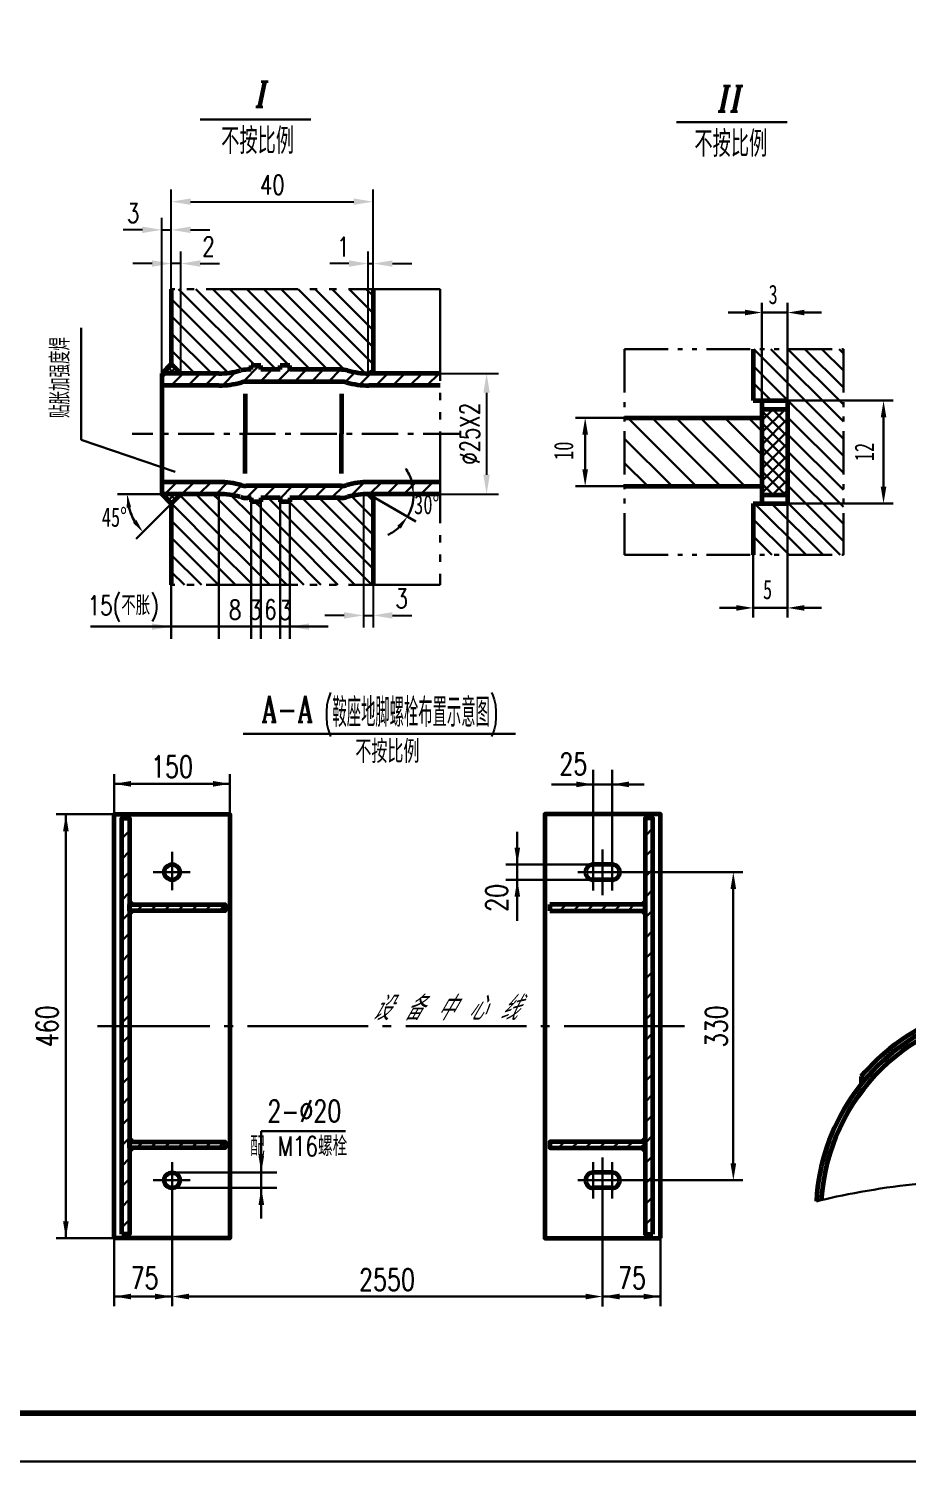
# Model space of a CAD drawing. Extents: x 0 to 25472, y -20 to 7186.
# Drawn here: x 1281 to 2373, y 0 to 1782 of the extents above; entities that cross this region are included whole.
import ezdxf
from ezdxf.enums import TextEntityAlignment as Align

# ---------------------------------------------------------------- set-up
doc = ezdxf.new("R2010")
doc.units = 0
doc.header["$LTSCALE"] = 60
doc.header["$MEASUREMENT"] = 0
doc.header["$PDMODE"] = 1
for name, pattern in [('JXX-L', [2.95, 1.9, -0.25, 0.15, -0.25, 0.15, -0.25]), ('JXX-S', [1.7, 0.9, -0.2, 0.1, -0.2, 0.1, -0.2]), ('XX-S', [0.5, 0.3, -0.2]), ('ZXX-L', [3.28, 2.5, -0.3, 0.18, -0.3]), ('ZXX-S', [1.27, 0.75, -0.2, 0.12, -0.2])]:
    doc.linetypes.add(name, pattern=pattern)
doc.layers.get('Defpoints').update_dxf_attribs({"linetype": 'CONTINUOUS'})
for name, color, linetype, lineweight in [('A 粗实线', 1, 'CONTINUOUS', 60), ('B 细实线', 7, 'CONTINUOUS', 30), ('C 文 字', 2, 'CONTINUOUS', 30), ('D 短中心线', 3, 'ZXX-S', 30), ('E 长中心线', 3, 'ZXX-L', 30), ('F 短虚线', 6, 'XX-S', 40), ('H 短双点线', 3, 'JXX-S', 30), ('I 长双点线', 3, 'JXX-L', 30)]:
    doc.layers.add(name, color=color, linetype=linetype, lineweight=lineweight)
doc.styles.add('HZTXT', font='TXT.SHX', dxfattribs={"width": 0.75, "bigfont": 'HZTXT'})
doc.styles.add('ITALICT', font='ITALICT.shx', dxfattribs={"width": 0.7})
doc.styles.add('ROMANC', font='romanc', dxfattribs={"width": 0.7, "height": 6})
doc.styles.add('TXT', font='txt', dxfattribs={"width": 0.7})
doc.dimstyles.new('通用标注4.0', dxfattribs={"dimtxt": 4, "dimasz": 4, "dimexe": 2.5, "dimexo": 0, "dimgap": 1.5, "dimtad": 1, "dimdec": 0, "dimzin": 0, "dimdsep": 46, "dimtxsty": 'HZTXT', "dimcen": 0, "dimadec": 0, "dimazin": 0, "dimtfac": 0.375, "dimtdec": 0, "dimtmove": 2, "dimatfit": 3, "dimfxl": 0, "dimtzin": 0, "dimarcsym": 0})

# ---------------------------------------------------------------- blocks, each defined once
blk = doc.blocks.new('*D5')
at = {"layer": 'C 文 字', "color": 0, "lineweight": -2}
for p, q in [((1703, 1353.1), (1703, 1504.8)), ((1709, 1353.1), (1709, 1504.8)), ((1679, 1489.8), (1655, 1489.8)), ((1703, 1489.8), (1709, 1489.8)), ((1733, 1489.8), (1757, 1489.8))]:
    blk.add_line(p, q, dxfattribs=at)
at = {"layer": 'C 文 字', "color": 0}
for points in [[(1679, 1493.8), (1679, 1485.8), (1703, 1489.8)], [(1733, 1493.8), (1733, 1485.8), (1709, 1489.8)]]:
    blk.add_solid(points, dxfattribs=at)
at = {"layer": 'Defpoints', "color": 0}
for p in [(1709, 1489.8), (1703, 1353.1), (1709, 1353.1)]:
    blk.add_point(p, dxfattribs=at)
at = {"layer": 'C 文 字', "color": 0, "insert": (1671.8, 1510.8), "char_height": 24, "attachment_point": 5, "style": 'HZTXT'}
blk.add_mtext('1', dxfattribs=at)
blk = doc.blocks.new('*D6')
at = {"layer": 'C 文 字', "color": 0, "lineweight": -2}
for p, q in [((1458.1, 1365.1), (1458.1, 1504.8)), ((1470.1, 1353.1), (1470.1, 1504.8)), ((1434.1, 1489.8), (1410.1, 1489.8)), ((1470.1, 1489.8), (1458.1, 1489.8)), ((1494.1, 1489.8), (1518.1, 1489.8))]:
    blk.add_line(p, q, dxfattribs=at)
at = {"layer": 'C 文 字', "color": 0}
for points in [[(1434.1, 1493.8), (1434.1, 1485.8), (1458.1, 1489.8)], [(1494.1, 1493.8), (1494.1, 1485.8), (1470.1, 1489.8)]]:
    blk.add_solid(points, dxfattribs=at)
at = {"layer": 'Defpoints', "color": 0}
for p in [(1458.1, 1489.8), (1458.1, 1365.1), (1470.1, 1353.1)]:
    blk.add_point(p, dxfattribs=at)
at = {"layer": 'C 文 字', "color": 0, "insert": (1504.4, 1511), "char_height": 24, "attachment_point": 5, "style": 'HZTXT'}
blk.add_mtext('2', dxfattribs=at)
blk = doc.blocks.new('*D7')
at = {"layer": 'C 文 字', "color": 0, "lineweight": -2}
for p, q in [((1446.1, 1353.1), (1446.1, 1546.8)), ((1458.1, 1365.1), (1458.1, 1546.8)), ((1422.1, 1531.8), (1398.1, 1531.8)), ((1446.1, 1531.8), (1458.1, 1531.8)), ((1482.1, 1531.8), (1506.1, 1531.8))]:
    blk.add_line(p, q, dxfattribs=at)
at = {"layer": 'C 文 字', "color": 0}
for points in [[(1422.1, 1535.8), (1422.1, 1527.8), (1446.1, 1531.8)], [(1482.1, 1535.8), (1482.1, 1527.8), (1458.1, 1531.8)]]:
    blk.add_solid(points, dxfattribs=at)
at = {"layer": 'Defpoints', "color": 0}
for p in [(1458.1, 1531.8), (1458.1, 1365.1), (1446.1, 1353.1)]:
    blk.add_point(p, dxfattribs=at)
at = {"layer": 'C 文 字', "color": 0, "insert": (1410.6, 1552.5), "char_height": 24, "attachment_point": 5, "style": 'HZTXT'}
blk.add_mtext('3', dxfattribs=at)
blk = doc.blocks.new('*D8')
at = {"layer": 'C 文 字', "color": 0, "lineweight": -2}
for p, q in [((1458.1, 1489.8), (1458.1, 1581.8)), ((1709, 1489.8), (1709, 1581.8)), ((1482.1, 1566.8), (1685, 1566.8))]:
    blk.add_line(p, q, dxfattribs=at)
at = {"layer": 'C 文 字', "color": 0}
for points in [[(1482.1, 1570.8), (1482.1, 1562.8), (1458.1, 1566.8)], [(1685, 1570.8), (1685, 1562.8), (1709, 1566.8)]]:
    blk.add_solid(points, dxfattribs=at)
at = {"layer": 'Defpoints', "color": 0}
for p in [(1709, 1566.8), (1458.1, 1489.8), (1709, 1489.8)]:
    blk.add_point(p, dxfattribs=at)
at = {"layer": 'C 文 字', "color": 0, "insert": (1583.6, 1587.8), "char_height": 24, "attachment_point": 5, "style": 'HZTXT'}
blk.add_mtext('40', dxfattribs=at)
blk = doc.blocks.new('*D9')
at = {"layer": 'C 文 字', "color": 0, "lineweight": -2}
for p, q in [((1697, 1202.8), (1697, 1037.2)), ((1709, 1202.8), (1709, 1037.2)), ((1673, 1052.2), (1649, 1052.2)), ((1697, 1052.2), (1709, 1052.2)), ((1733, 1052.2), (1757, 1052.2))]:
    blk.add_line(p, q, dxfattribs=at)
at = {"layer": 'C 文 字', "color": 0}
for points in [[(1673, 1056.2), (1673, 1048.2), (1697, 1052.2)], [(1733, 1056.2), (1733, 1048.2), (1709, 1052.2)]]:
    blk.add_solid(points, dxfattribs=at)
at = {"layer": 'Defpoints', "color": 0}
for p in [(1697, 1202.8), (1709, 1202.8), (1709, 1052.2)]:
    blk.add_point(p, dxfattribs=at)
at = {"layer": 'C 文 字', "color": 0, "insert": (1744.5, 1073.2), "char_height": 24, "attachment_point": 5, "style": 'HZTXT'}
blk.add_mtext('3', dxfattribs=at)
blk = doc.blocks.new('*D119')
at = {"layer": 'C 文 字', "color": 0, "lineweight": -2}
for p, q in [((1792.4, 1353.1), (1865.1, 1353.1)), ((1850.1, 1329.1), (1850.1, 1227.1)), ((1792.4, 1203.1), (1865.1, 1203.1))]:
    blk.add_line(p, q, dxfattribs=at)
at = {"layer": 'C 文 字', "color": 0}
for points in [[(1846.1, 1329.1), (1854.1, 1329.1), (1850.1, 1353.1)], [(1846.1, 1227.1), (1854.1, 1227.1), (1850.1, 1203.1)]]:
    blk.add_solid(points, dxfattribs=at)
at = {"layer": 'Defpoints', "color": 0}
for p in [(1792.4, 1353.1), (1792.4, 1203.1), (1850.1, 1203.1)]:
    blk.add_point(p, dxfattribs=at)
at = {"layer": 'C 文 字', "color": 0, "insert": (1829.1, 1278.1), "char_height": 24, "attachment_point": 5, "rotation": 90, "style": 'HZTXT'}
blk.add_mtext('%%c25X2', dxfattribs=at)

msp = doc.modelspace()

# ---------------------------------------------------------------- hatches: boundary and pattern name
at = {"layer": 'B 细实线'}
h = msp.add_hatch(dxfattribs=at)
h.set_pattern_fill('ANSI31', color=256, scale=120, angle=90, style=0)
h.set_pattern_definition([(135, (-542.225, 628.919), (-10.6066, -10.6066), [])])
h.paths.add_polyline_path([(2192.4, 1383.4), (2181.7, 1383.4), (2181.7, 1319.4), (2192.4, 1319.4)])
h.paths.add_polyline_path([(2192.4, 1319.4), (2224.4, 1319.4), (2224.4, 1383.4), (2192.4, 1383.4)])
h.paths.add_polyline_path([(2224.4, 1383.4), (2224.4, 1319.4), (2293.7, 1319.4), (2293.7, 1383.4)])
h.paths.add_polyline_path([(2224.4, 1191.4), (2293.7, 1191.4), (2293.7, 1319.4), (2224.4, 1319.4)])
h.paths.add_polyline_path([(2293.7, 1191.4), (2224.4, 1191.4), (2224.4, 1127.4), (2293.7, 1127.4)])
h.paths.add_polyline_path([(2224.4, 1191.4), (2181.7, 1191.4), (2181.7, 1127.4), (2224.4, 1127.4)])

# ---------------------------------------------------------------- linework, layer by layer
at = {"layer": 'A 粗实线'}
for p, q in [((1458.1, 1458), (1458.1, 1365.1)), ((1709, 1458), (1709, 1353.1)), ((2181.7, 1383.4), (2181.7, 1319.4)), ((1458.1, 1365.1), (1446.1, 1353.1)), ((1470.1, 1353.1), (1458.1, 1365.1)), ((1557.3, 1357.9), (1553.1, 1357.9)), ((1557.3, 1357.9), (1557.3, 1362.9)), ((1569.3, 1362.9), (1557.3, 1362.9)), ((1569.3, 1357.9), (1569.3, 1362.9)), ((1593.3, 1357.9), (1569.3, 1357.9)), ((1593.3, 1357.9), (1593.3, 1362.9)), ((1605.3, 1362.9), (1593.3, 1362.9)), ((1605.3, 1357.9), (1605.3, 1362.9)), ((1668, 1357.9), (1605.3, 1357.9)), ((1703, 1353.1), (1709, 1356.6)), ((1446.1, 1353.1), (1446.1, 1203.1)), ((1517.3, 1353.1), (1446.1, 1353.1)), ((1517.3, 1338.1), (1446.1, 1338.1)), ((1669.9, 1342.9), (1551.2, 1342.9)), ((1792.4, 1353.1), (1703.8, 1353.1)), ((1792.4, 1338.1), (1703.8, 1338.1)), ((1549.9, 1327.7), (1549.9, 1278.1)), ((1669.7, 1327.7), (1669.7, 1278.1)), ((2181.7, 1319.4), (2224.4, 1319.4)), ((2192.4, 1319.4), (2192.4, 1191.4)), ((2224.4, 1319.4), (2224.4, 1191.4)), ((2192.4, 1308.8), (2224.4, 1308.8)), ((2021.7, 1298.1), (2192.4, 1298.1)), ((1549.9, 1228.5), (1549.9, 1278.1)), ((1669.7, 1228.5), (1669.7, 1278.1)), ((1517.3, 1218.1), (1446.1, 1218.1)), ((1669.9, 1213.3), (1551.2, 1213.3)), ((1792.4, 1218.1), (1703.8, 1218.1)), ((2021.7, 1212.8), (2192.4, 1212.8)), ((1458.1, 1191.1), (1446.1, 1203.1)), ((1517.3, 1203.1), (1446.1, 1203.1)), ((1470.1, 1203.1), (1458.1, 1191.1)), ((1557.3, 1198.3), (1553.1, 1198.3)), ((1557.3, 1198.3), (1557.3, 1193.3)), ((1569.3, 1198.3), (1569.3, 1193.3)), ((1593.3, 1198.3), (1569.3, 1198.3)), ((1593.3, 1198.3), (1593.3, 1193.3)), ((1668, 1198.3), (1605.3, 1198.3)), ((1605.3, 1198.3), (1605.3, 1193.3)), ((1703, 1203.1), (1709, 1199.6)), ((1792.4, 1203.1), (1703.8, 1203.1)), ((1709, 1203.1), (1709, 1090.2)), ((2192.4, 1202.1), (2224.4, 1202.1)), ((2220.5, 1202.1), (2224.4, 1205.9)), ((1458.1, 1191.1), (1458.1, 1090.2)), ((1569.3, 1193.3), (1557.3, 1193.3)), ((1605.3, 1193.3), (1593.3, 1193.3)), ((2181.7, 1191.4), (2224.4, 1191.4)), ((2181.7, 1191.4), (2181.7, 1127.4)), ((2006.1, 742.4), (1982.8, 742.4)), ((2006.1, 723.2), (1982.8, 723.2)), ((2047.2, 692.5), (1928.7, 692.5)), ((1928.7, 692.5), (1928.7, 684.8)), ((1928.7, 684.8), (2047.2, 684.8)), ((2047.2, 684.8), (2047.2, 692.5)), ((2315.8, 478.5), (2320.4, 474.7)), ((2315.8, 478.5), (2315.8, 469.1)), ((2047.2, 397.6), (2047.2, 389.9)), ((2006.1, 359.2), (1982.8, 359.2)), ((2006.1, 340), (1982.8, 340))]:
    msp.add_line(p, q, dxfattribs=at)
at = {"layer": 'A 粗实线', "color": 5, "lineweight": 120}
msp.add_lwpolyline([(150, 60), (4986, 60), (4986, 3504), (150, 3504)], close=True, dxfattribs=at)
at = {"layer": 'A 粗实线'}
for points in [[(1387, 277.6), (1387, 804.8), (1531, 804.8), (1531, 277.6)], [(2066.4, 277.6), (2066.4, 804.8), (1922.4, 804.8), (1922.4, 277.6)], [(1396.6, 282.4), (1396.6, 800), (1406.2, 800), (1406.2, 282.4)], [(2056.8, 282.4), (2056.8, 800), (2047.2, 800), (2047.2, 282.4)], [(1406.2, 684.8), (1406.2, 692.5), (1524.9, 692.5), (1524.9, 684.8)], [(1406.2, 389.9), (1406.2, 397.6), (1525, 397.6), (1525, 389.9)], [(2047.2, 389.9), (2047.2, 397.6), (1928.6, 397.6), (1928.6, 389.9)]]:
    msp.add_lwpolyline(points, close=True, dxfattribs=at)
for centre in [(1459, 732.8), (1459, 349.6)]:
    msp.add_circle(centre, 9.6, dxfattribs=at)
for centre, radius, start, end in [((1516, 1462.3), 109.2, 270.6365, 284.7823), ((1553.1, 1321.9), 36, 90, 104.7823), ((1668, 1321.9), 36, 75.2177, 90), ((1705.1, 1462.3), 109.2, 255.2177, 269.3635), ((1516.8, 1442.7), 104.6, 270.2717, 285.8541), ((1551.2, 1321.3), 21.6, 90, 105.8541), ((1669.9, 1321.3), 21.6, 74.1459, 90), ((1704.3, 1442.7), 104.6, 254.1459, 269.7283), ((1516.8, 1113.5), 104.6, 74.1459, 89.7283), ((1551.2, 1234.9), 21.6, 254.1459, 270), ((1669.9, 1234.9), 21.6, 270, 285.8541), ((1704.3, 1113.5), 104.6, 90.2717, 105.8541), ((1516, 1093.9), 109.2, 75.2177, 89.3635), ((1553.1, 1234.3), 36, 255.2177, 270), ((1668, 1234.3), 36, 270, 284.7823), ((1705.1, 1093.9), 109.2, 90.6365, 104.7823), ((1982.8, 732.8), 9.6, 90, 270), ((2006.1, 732.8), 9.6, 270, 90), ((2515.8, 309.3), 250, 8.0008, 176.4036), ((2515.8, 309.3), 256, 115.3239, 176.8296), ((2515.8, 309.3), 262, 114.7045, 139.7612), ((1982.8, 349.6), 9.6, 90, 270), ((2006.1, 349.6), 9.6, 270, 90)]:
    msp.add_arc(centre, radius, start, end, dxfattribs=at)
for points in [[(1406.2, 692.5), (1414, 692.5), (1406.2, 700.3)], [(2047.2, 692.5), (2039.4, 692.5), (2047.2, 700.3)], [(1406.2, 684.8), (1414, 684.8), (1406.2, 677)], [(2047.2, 684.8), (2039.4, 684.8), (2047.2, 677)], [(2315.8, 469.1), (2315.8, 478.5), (2320.4, 474.7)], [(1406.2, 397.6), (1414, 397.6), (1406.2, 405.4)], [(2047.2, 397.6), (2039.4, 397.6), (2047.2, 405.4)], [(1406.2, 389.9), (1414, 389.9), (1406.2, 382.1)], [(2047.2, 389.9), (2039.4, 389.9), (2047.2, 382.1)]]:
    msp.add_solid(points, dxfattribs=at)
at = {"layer": 'B 细实线'}
for p, q in [((1494.1, 1669.2), (1631.7, 1669.2)), ((2086.3, 1665.6), (2223.9, 1665.6)), ((1546.6, 1357.3), (1458.1, 1445.8)), ((1458.1, 1444.4), (1458.8, 1445.1)), ((1562.2, 1362.9), (1467.2, 1458)), ((1588.5, 1357.9), (1488.4, 1458)), ((1609.7, 1357.9), (1509.6, 1458)), ((1630.9, 1357.9), (1530.8, 1458)), ((1652.1, 1357.9), (1552, 1458)), ((1673.8, 1357.4), (1573.2, 1458)), ((1699.2, 1353.3), (1594.5, 1458)), ((1709, 1364.6), (1615.7, 1458)), ((1709, 1385.8), (1636.9, 1458)), ((1709, 1407.1), (1658.1, 1458)), ((1709, 1428.3), (1679.3, 1458)), ((1709, 1449.5), (1700.5, 1458)), ((2171.4, 1428.9), (2150.4, 1428.9)), ((2192.4, 1319.4), (2192.4, 1440.9)), ((2192.4, 1428.9), (2224.4, 1428.9)), ((2224.4, 1319.4), (2224.4, 1440.9)), ((2245.4, 1428.9), (2266.4, 1428.9)), ((1345.8, 1409.7), (1345.8, 1270.6)), ((1528.9, 1353.9), (1458.1, 1424.6)), ((1508.4, 1353.1), (1458.1, 1403.4)), ((1487.2, 1353.1), (1458.1, 1382.2)), ((1449.7, 1353.1), (1459.9, 1363.3)), ((1450.5, 1357.5), (1455, 1353.1)), ((1453.8, 1360.9), (1461.6, 1353.1)), ((1456.3, 1353.1), (1463.2, 1360)), ((1457.2, 1364.2), (1468.2, 1353.1)), ((1462.9, 1353.1), (1466.5, 1356.7)), ((1521.6, 1338.2), (1538.9, 1355.5)), ((1547.1, 1342.5), (1567.5, 1362.9)), ((1568.7, 1342.9), (1583.7, 1357.9)), ((1589.9, 1342.9), (1605.3, 1358.3)), ((1611.1, 1342.9), (1626.1, 1357.9)), ((1632.3, 1342.9), (1647.3, 1357.9)), ((1653.5, 1342.9), (1668.5, 1357.9)), ((1674.3, 1342.4), (1686.5, 1354.7)), ((1446.1, 1347.6), (1451.6, 1353.1)), ((1447.2, 1354.2), (1448.3, 1353.1)), ((1457.8, 1338.1), (1472.8, 1353.1)), ((1469.6, 1353.1), (1469.8, 1353.4)), ((1479, 1338.1), (1494, 1353.1)), ((1500.3, 1338.1), (1515.3, 1353.1)), ((1691.9, 1338.8), (1706.2, 1353.1)), ((1712.4, 1338.1), (1727.4, 1353.1)), ((1733.6, 1338.1), (1748.6, 1353.1)), ((1754.8, 1338.1), (1769.8, 1353.1)), ((1776, 1338.1), (1791, 1353.1)), ((2224.4, 1319.4), (2355.7, 1319.4)), ((2221.6, 1308.8), (2192.4, 1279.5)), ((2192.4, 1294.6), (2206.5, 1308.8)), ((2224.4, 1274.8), (2192.4, 1306.8)), ((2205.6, 1308.8), (2224.4, 1289.9)), ((2224.4, 1305), (2220.7, 1308.8)), ((2021.7, 1298.1), (1960.7, 1298.1)), ((2110.9, 1212.8), (2025.6, 1298.1)), ((2055.8, 1298.1), (2141.1, 1212.8)), ((2171.3, 1212.8), (2086, 1298.1)), ((2116.1, 1298.1), (2192.4, 1221.8)), ((2192.4, 1252), (2146.3, 1298.1)), ((2192.4, 1281.4), (2175.8, 1298.1)), ((2192.4, 1264.5), (2224.4, 1296.5)), ((2192.4, 1291.8), (2224.4, 1259.8)), ((2343.7, 1298.4), (2343.7, 1212.4)), ((1462.7, 1230.6), (1345.8, 1270.6)), ((1972.7, 1277.1), (1972.7, 1233.8)), ((2021.7, 1271.8), (2080.8, 1212.8)), ((2224.4, 1281.4), (2192.4, 1249.4)), ((2224.4, 1244.7), (2192.4, 1276.7)), ((2192.4, 1234.3), (2224.4, 1266.3)), ((2192.4, 1261.6), (2224.4, 1229.6)), ((2224.4, 1251.2), (2192.4, 1219.2)), ((2050.6, 1212.8), (2021.7, 1241.6)), ((2224.4, 1214.5), (2192.4, 1246.5)), ((2192.4, 1204.1), (2224.4, 1236.1)), ((2192.4, 1231.4), (2221.7, 1202.1)), ((1450.1, 1203.1), (1465.1, 1218.1)), ((1471.3, 1203.1), (1486.3, 1218.1)), ((1492.5, 1203.1), (1507.5, 1218.1)), ((1513.7, 1203.1), (1528.1, 1217.5)), ((1533.6, 1201.7), (1545.8, 1214)), ((1551.6, 1198.5), (1566.4, 1213.3)), ((1572.6, 1198.3), (1587.6, 1213.3)), ((1593.3, 1197.8), (1608.8, 1213.3)), ((1615, 1198.3), (1630, 1213.3)), ((1636.2, 1198.3), (1651.2, 1213.3)), ((1657.4, 1198.3), (1672.6, 1213.5)), ((1680.7, 1200.4), (1698.3, 1217.9)), ((1704.7, 1203.1), (1719.7, 1218.1)), ((1725.9, 1203.1), (1740.9, 1218.1)), ((1747.1, 1203.1), (1762.1, 1218.1)), ((1768.3, 1203.1), (1783.3, 1218.1)), ((2050.6, 1212.8), (1960.7, 1212.8)), ((2206.6, 1202.1), (2192.4, 1216.3)), ((2224.4, 1221), (2205.5, 1202.1)), ((1446.1, 1203.1), (1391.3, 1203.1)), ((1447.4, 1201.8), (1448.6, 1203.1)), ((1449.4, 1203.1), (1459.7, 1192.8)), ((1450.7, 1198.5), (1455.2, 1203.1)), ((1454, 1195.2), (1461.9, 1203.1)), ((1456, 1203.1), (1463.1, 1196.1)), ((1457.3, 1191.9), (1468.5, 1203.1)), ((1462.7, 1203.1), (1466.4, 1199.4)), ((1517.3, 1153.3), (1468.8, 1201.8)), ((1469.3, 1203.1), (1469.7, 1202.7)), ((1517.3, 1174.5), (1488.7, 1203.1)), ((1517.3, 1195.8), (1509.9, 1203.1)), ((1557.3, 1155.8), (1517.3, 1195.8)), ((1557.3, 1177), (1532.3, 1201.9)), ((1557.3, 1198.2), (1557.1, 1198.3)), ((1567.6, 1193.3), (1569.3, 1195)), ((1593.3, 1183.4), (1578.4, 1198.3)), ((1709, 1110.1), (1620.8, 1198.3)), ((1709, 1131.3), (1642, 1198.3)), ((1709, 1152.5), (1663.2, 1198.3)), ((1709, 1173.7), (1682.1, 1200.7)), ((1709, 1194.9), (1700.9, 1203)), ((1709, 1199.6), (1762.1, 1169)), ((1789.5, 1203.1), (1792.4, 1206)), ((1458.1, 1191.1), (1414.3, 1147.4)), ((1517.3, 1132.1), (1458.2, 1191.2)), ((1569.3, 1165), (1557.3, 1177)), ((1569.3, 1186.2), (1562.1, 1193.3)), ((1593.3, 1162.2), (1569.3, 1186.2)), ((1605.3, 1171.4), (1593.3, 1183.4)), ((1605.3, 1192.6), (1604.6, 1193.3)), ((1707.6, 1090.2), (1605.3, 1192.6)), ((2224.4, 1191.4), (2355.7, 1191.4)), ((2224.4, 1191.4), (2224.4, 1049.5)), ((1517.3, 1110.9), (1458.1, 1170.1)), ((1557.3, 1134.5), (1517.3, 1174.5)), ((1593.3, 1141), (1569.3, 1165)), ((1605.3, 1150.2), (1593.3, 1162.2)), ((1686.4, 1090.2), (1605.3, 1171.4)), ((1516.7, 1090.2), (1458.1, 1148.9)), ((1557.3, 1113.3), (1517.3, 1153.3)), ((1569.3, 1143.8), (1557.3, 1155.8)), ((1593.3, 1119.8), (1569.3, 1143.8)), ((1605.3, 1129), (1593.3, 1141)), ((1665.2, 1090.2), (1605.3, 1150.2)), ((1495.5, 1090.2), (1458.1, 1127.6)), ((1557.3, 1092.1), (1517.3, 1132.1)), ((1569.3, 1122.5), (1557.3, 1134.5)), ((1644, 1090.2), (1605.3, 1129)), ((2181.7, 1127.4), (2181.7, 1049.5)), ((1474.3, 1090.2), (1458.1, 1106.4)), ((1537.9, 1090.2), (1517.3, 1110.9)), ((1569.3, 1101.3), (1557.3, 1113.3)), ((1593.3, 1098.5), (1569.3, 1122.5)), ((1605.3, 1107.8), (1593.3, 1119.8)), ((1622.8, 1090.2), (1605.3, 1107.8)), ((1559.1, 1090.2), (1557.3, 1092.1)), ((1580.4, 1090.2), (1569.3, 1101.3)), ((1601.6, 1090.2), (1593.3, 1098.5)), ((1708.7, 1090.2), (1709, 1090.5)), ((2160.7, 1061.5), (2139.7, 1061.5)), ((2224.4, 1061.5), (2181.7, 1061.5)), ((2245.4, 1061.5), (2266.4, 1061.5)), ((1547.4, 905), (1886, 905)), ((1982.8, 710), (1982.8, 860)), ((2006.1, 710), (2006.1, 860)), ((1387, 804.8), (1387, 854.7)), ((1387, 842.7), (1531, 842.7)), ((1531, 804.8), (1531, 854.7)), ((1930.7, 842), (2045.9, 842)), ((1387, 804.8), (1315, 804.8)), ((1327, 277.6), (1327, 804.8)), ((1406.2, 784.2), (1396.6, 774.6)), ((2056.8, 787.4), (2047.2, 777.8)), ((1888.3, 672.2), (1888.3, 783.2)), ((1396.6, 749.2), (1406.2, 758.8)), ((1459, 710.3), (1459, 758.1)), ((1994.4, 704.2), (1994.4, 761)), ((2047.2, 752.4), (2056.8, 762)), ((1406.2, 733.3), (1396.6, 723.7)), ((1435.6, 732.8), (1481.5, 732.8)), ((1994.4, 742.4), (1873.9, 742.4)), ((1963.6, 732.8), (2025.3, 732.8)), ((2025.6, 732.8), (2168.9, 732.8)), ((2056.8, 736.5), (2047.2, 726.9)), ((1994.4, 723.2), (1873.9, 723.2)), ((1396.6, 698.2), (1406.2, 707.8)), ((2047.2, 701.5), (2056.8, 711.1)), ((2156.9, 711.8), (2156.9, 370.6)), ((1406.2, 682.4), (1396.6, 672.8)), ((1423.1, 692.5), (1415.4, 684.8)), ((1432.4, 684.8), (1440.1, 692.5)), ((1457, 692.5), (1449.4, 684.8)), ((1466.3, 684.8), (1474, 692.5)), ((1491, 692.5), (1483.3, 684.8)), ((1500.3, 684.8), (1507.9, 692.5)), ((1517.5, 684.8), (1525.2, 692.5)), ((1932.6, 692.5), (1928.7, 688.6)), ((1949, 692.5), (1941.3, 684.8)), ((1958.3, 684.8), (1965.9, 692.5)), ((1982.9, 692.5), (1975.2, 684.8)), ((1992.2, 684.8), (1999.9, 692.5)), ((2016.9, 692.5), (2009.2, 684.8)), ((2026.1, 684.8), (2033.8, 692.5)), ((2047.2, 688.9), (2043.1, 684.8)), ((2056.8, 685.6), (2047.2, 676)), ((2047.2, 650.5), (2056.8, 660.1)), ((1396.6, 647.3), (1406.2, 656.9)), ((1406.2, 631.5), (1396.6, 621.9)), ((2056.8, 634.7), (2047.2, 625.1)), ((1396.6, 596.4), (1406.2, 606)), ((2047.2, 599.6), (2056.8, 609.2)), ((1406.2, 580.5), (1396.6, 570.9)), ((2056.8, 583.8), (2047.2, 574.2)), ((1396.6, 545.5), (1406.2, 555.1)), ((2047.2, 548.7), (2056.8, 558.3)), ((1406.2, 529.6), (1396.6, 520)), ((2056.8, 532.8), (2047.2, 523.2)), ((1396.6, 494.6), (1406.2, 504.2)), ((2047.2, 497.8), (2056.8, 507.4)), ((2056.8, 481.9), (2047.2, 472.3)), ((1406.2, 478.7), (1396.6, 469.1)), ((1396.6, 443.6), (1406.2, 453.2)), ((2047.2, 446.9), (2056.8, 456.5)), ((1406.2, 427.8), (1396.6, 418.2)), ((2056.8, 431), (2047.2, 421.4)), ((1570, 410.7), (1674.7, 410.7)), ((1570, 410.7), (1570, 302.1)), ((1396.6, 392.7), (1406.2, 402.3)), ((1423.1, 397.6), (1415.4, 389.9)), ((1432.4, 389.9), (1440.1, 397.6)), ((1457, 397.6), (1449.3, 389.9)), ((1466.3, 389.9), (1474, 397.6)), ((1491, 397.6), (1483.3, 389.9)), ((1500.2, 389.9), (1507.9, 397.6)), ((1516.4, 389.9), (1524.1, 397.6)), ((1928.6, 395.4), (1930.8, 397.6)), ((1939.4, 389.9), (1947, 397.6)), ((1964, 397.6), (1956.3, 389.9)), ((1973.3, 389.9), (1981, 397.6)), ((1998, 397.6), (1990.3, 389.9)), ((2007.2, 389.9), (2014.9, 397.6)), ((2031.9, 397.6), (2024.2, 389.9)), ((2041.2, 389.9), (2047.2, 395.9)), ((2047.2, 395.9), (2056.8, 405.5)), ((1406.2, 376.9), (1396.6, 367.3)), ((1994.4, 327.1), (1994.4, 378)), ((2056.8, 380.1), (2047.2, 370.5)), ((1459, 372), (1459, 324.2)), ((1459, 359.2), (1589.3, 359.2)), ((1982.8, 327.1), (1982.8, 372)), ((1994.4, 372), (1994.4, 193)), ((2006.1, 327.1), (2006.1, 372)), ((1396.6, 341.8), (1406.2, 351.4)), ((1435.6, 349.6), (1481.5, 349.6)), ((1459, 349.6), (1459, 233)), ((1459, 340), (1589.3, 340)), ((1963.6, 349.6), (2025.3, 349.6)), ((2025.6, 349.6), (2168.9, 349.6)), ((2047.2, 345), (2056.8, 354.6)), ((1406.2, 325.9), (1396.6, 316.3)), ((2056.8, 329.2), (2047.2, 319.6)), ((2047.2, 294.1), (2056.8, 303.7)), ((1396.6, 290.9), (1406.2, 300.5)), ((1387, 277.6), (1315, 277.6)), ((1387, 277.6), (1387, 193)), ((2066.4, 277.6), (2066.4, 193)), ((1459, 232.7), (1459, 193)), ((1459, 205), (1387, 205)), ((1480, 205), (1973.4, 205)), ((1994.4, 205), (2066.4, 205)), ((1994.4, 192.6), (1994.4, 193))]:
    msp.add_line(p, q, dxfattribs=at)
msp.add_lwpolyline([(0, 0), (5046, 0), (5046, 3564), (0, 3564)], close=True, dxfattribs=at)
for centre, radius, start, end in [((1703, 1203.1), 56.3, 17.1674, 34.3349), ((1703, 1203.1), 56.3, 330, 0), ((1470.1, 1203.1), 66.8, 194.4407, 210.5593), ((1703, 1203.1), 56.3, 295.6651, 312.8326)]:
    msp.add_arc(centre, radius, start, end, dxfattribs=at)
msp.add_open_spline([(2260.2, 323.4), (2289, 330.9), (2481.7, 366.6), (2565.7, 305.9), (2706.9, 339.2), (2769.4, 344.6)], degree=3, knots=[60.373602, 60.373602, 60.373602, 60.373602, 135.445987, 350.203153, 528.41257, 528.41257, 528.41257, 528.41257], dxfattribs=at)
for points in [[(2171.4, 1432.4), (2171.4, 1425.4), (2192.4, 1428.9)], [(2245.4, 1432.4), (2245.4, 1425.4), (2224.4, 1428.9)], [(2340.2, 1298.4), (2347.2, 1298.4), (2343.7, 1319.4)], [(1969.2, 1277.1), (1976.2, 1277.1), (1972.7, 1298.1)], [(1969.2, 1233.8), (1976.2, 1233.8), (1972.7, 1212.8)], [(1759.6, 1220.1), (1754, 1219.3), (1759.3, 1203.1)], [(2340.2, 1212.4), (2347.2, 1212.4), (2343.7, 1191.4)], [(1402.6, 1186.1), (1408.1, 1186.8), (1403.3, 1203.1)], [(1414.8, 1170.8), (1410.3, 1167.4), (1422.8, 1155.8)], [(1739.1, 1163.6), (1743.5, 1160.1), (1751.8, 1175)], [(2160.7, 1065), (2160.7, 1058), (2181.7, 1061.5)], [(2245.4, 1065), (2245.4, 1058), (2224.4, 1061.5)], [(1408, 846.2), (1408, 839.2), (1387, 842.7)], [(1510, 846.2), (1510, 839.2), (1531, 842.7)], [(1961.8, 845.5), (1961.8, 838.5), (1982.8, 842)], [(2027.1, 845.5), (2027.1, 838.5), (2006.1, 842)], [(1330.5, 783.8), (1323.5, 783.8), (1327, 804.8)], [(1884.8, 763.4), (1891.8, 763.4), (1888.3, 742.4)], [(2153.4, 711.8), (2160.4, 711.8), (2156.9, 732.8)], [(1891.8, 702.2), (1884.8, 702.2), (1888.3, 723.2)], [(1566.5, 380.2), (1573.5, 380.2), (1570, 359.2)], [(2153.4, 370.6), (2160.4, 370.6), (2156.9, 349.6)], [(1573.5, 319), (1566.5, 319), (1570, 340)], [(1323.5, 298.6), (1330.5, 298.6), (1327, 277.6)], [(1408, 201.5), (1408, 208.5), (1387, 205)], [(1438, 201.5), (1438, 208.5), (1459, 205)], [(1480, 208.5), (1480, 201.5), (1459, 205)], [(1973.4, 208.5), (1973.4, 201.5), (1994.4, 205)], [(2015.4, 201.5), (2015.4, 208.5), (1994.4, 205)], [(2045.4, 201.5), (2045.4, 208.5), (2066.4, 205)]]:
    msp.add_solid(points, dxfattribs=at)
at = {"layer": 'C 文 字'}
for p, q in [((1517.3, 1203.1), (1517.3, 1023.2)), ((1517.3, 1203.1), (1517.3, 1023.2)), ((1557.3, 1198.3), (1557.3, 1023.2)), ((1458.1, 1191.1), (1458.1, 1023.2)), ((1557.3, 1193.3), (1557.3, 1023.2)), ((1569.3, 1193.3), (1569.3, 1023.2)), ((1569.3, 1193.3), (1569.3, 1023.2)), ((1593.3, 1193.3), (1593.3, 1023.2)), ((1593.3, 1193.3), (1593.3, 1023.2)), ((1605.3, 1193.3), (1605.3, 1023.2)), ((1357.5, 1038.2), (1458.1, 1038.2)), ((1434.1, 1038.2), (1410.1, 1038.2)), ((1458.1, 1038.2), (1517.3, 1038.2)), ((1458.1, 1038.2), (1517.3, 1038.2)), ((1493.3, 1038.2), (1469.3, 1038.2)), ((1533.3, 1038.2), (1509.3, 1038.2)), ((1557.3, 1038.2), (1517.3, 1038.2)), ((1545.3, 1038.2), (1521.3, 1038.2)), ((1541.3, 1038.2), (1565.3, 1038.2)), ((1569.3, 1038.2), (1545.3, 1038.2)), ((1569.3, 1038.2), (1557.3, 1038.2)), ((1569.3, 1038.2), (1593.3, 1038.2)), ((1581.3, 1038.2), (1605.3, 1038.2)), ((1593.3, 1038.2), (1605.3, 1038.2)), ((1593.3, 1038.2), (1617.3, 1038.2)), ((1617.3, 1038.2), (1641.3, 1038.2)), ((1629.3, 1038.2), (1653.3, 1038.2))]:
    msp.add_line(p, q, dxfattribs=at)
for points in [[(1434.1, 1042.2), (1434.1, 1034.2), (1458.1, 1038.2)], [(1629.3, 1042.2), (1629.3, 1034.2), (1605.3, 1038.2)]]:
    msp.add_solid(points, dxfattribs=at)
at = {"layer": 'D 短中心线'}
msp.add_line((1816.3, 1278.1), (1409.3, 1278.1), dxfattribs=at)
at = {"layer": 'E 长中心线'}
msp.add_line((2096.4, 541.2), (1366.3, 541.2), dxfattribs=at)
at = {"layer": 'H 短双点线'}
for p, q in [((2021.7, 1383.4), (2021.7, 1127.4)), ((2021.7, 1383.4), (2293.7, 1383.4)), ((2293.7, 1383.4), (2293.7, 1127.4)), ((2021.7, 1127.4), (2293.7, 1127.4))]:
    msp.add_line(p, q, dxfattribs=at)
at = {"layer": 'I 长双点线'}
for p, q in [((1792.4, 1458), (1458.1, 1458)), ((1792.4, 1458), (1792.4, 1090.2)), ((1792.4, 1090.2), (1458.1, 1090.2))]:
    msp.add_line(p, q, dxfattribs=at)

# ---------------------------------------------------------------- texts
at = {"layer": 'C 文 字', "style": 'HZTXT', "width": 0.7}
for p in [(1520.1, 1642.4), (2108.5, 1638.7)]:
    msp.add_text('不按比例', height=32.39, dxfattribs=at).set_placement(p, align=Align.MIDDLE_LEFT)
at = {"layer": 'C 文 字', "style": 'TXT', "width": 0.7}
for s, p in [('3', (2206.4, 1451.5)), ('30%%d', (1775.7, 1190.1)), ('45%%d', (1387.3, 1174.4)), ('5', (2199.5, 1084.4))]:
    msp.add_text(s, height=24, dxfattribs=at).set_placement(p, align=Align.MIDDLE_CENTER)
at = {"layer": 'C 文 字', "style": 'HZTXT', "width": 0.7}
msp.add_text('贴胀加强度焊', height=24, rotation=90, dxfattribs=at).set_placement((1319.8, 1297.7), align=Align.MIDDLE_LEFT)
at = {"layer": 'C 文 字', "style": 'TXT', "width": 0.7}
for s, p in [('10', (1945.8, 1257)), ('12', (2319.7, 1255.4))]:
    msp.add_text(s, height=24, rotation=90, dxfattribs=at).set_placement(p, align=Align.MIDDLE_CENTER)
at = {"layer": 'C 文 字', "style": 'ROMANC', "width": 0.7}
msp.add_text('A-A', height=32.26, dxfattribs=at).set_placement((1570.2, 919.7))
at = {"layer": 'C 文 字', "style": 'HZTXT', "width": 0.520815}
msp.add_text('(鞍座地脚螺栓布置示意图)', height=35.708, dxfattribs=at).set_placement((1647.8, 913.6), (1864.8, 913.6), align=Align.FIT)
at = {"layer": 'C 文 字', "style": 'HZTXT'}
for s, height, width, p in [('不按比例', 28.5, 0.7, (1726.8, 884.4)), ('2550', 27, 0.75, (1726.3, 226))]:
    msp.add_text(s, height=height, dxfattribs=dict(at, width=width)).set_placement(p, align=Align.MIDDLE)
at = {"layer": 'C 文 字', "style": 'HZTXT', "width": 0.75}
for s, p in [('150', (1459, 850.6)), ('25', (1957.9, 854)), ('2-%%c20', (1623.4, 422.1)), ('75', (1424.8, 214.7)), ('75', (2031, 214.7))]:
    msp.add_text(s, height=27, dxfattribs=at).set_placement(p, align=Align.CENTER)
for s, p in [('20', (1876.3, 700.9)), ('460', (1317.2, 541.2))]:
    msp.add_text(s, height=27, rotation=90, dxfattribs=at).set_placement(p, align=Align.CENTER)
at = {"layer": 'C 文 字', "style": 'HZTXT', "oblique": 30, "width": 0.7}
msp.add_text('设 备 中 心 线', height=30, dxfattribs=at).set_placement((1706.5, 563.7), align=Align.MIDDLE_LEFT)
at = {"layer": 'C 文 字', "style": 'HZTXT', "width": 0.75}
msp.add_text('330', height=27, rotation=90, dxfattribs=at).set_placement((2135.9, 541.2), align=Align.MIDDLE)
msp.add_text('配 M16螺栓', height=24.3, dxfattribs=at).set_placement((1676.9, 379.8), align=Align.RIGHT)
at = {"layer": 'C 文 字', "char_height": 24, "attachment_point": 5, "style": 'HZTXT'}
for s, insert in [('15(不胀)', (1398.4, 1060.5)), ('8', (1537.3, 1059.2)), ('3', (1562.5, 1059.2)), ('6', (1581.3, 1059.6)), ('3', (1599.8, 1058.8))]:
    msp.add_mtext(s, dxfattribs=dict(at, insert=insert))
at = {"layer": 'F 短虚线', "style": 'ITALICT', "width": 0.8}
for s, height, p in [('I', 31.7, (1563.2, 1684.7)), ('II', 31.74, (2138.2, 1679))]:
    msp.add_text(s, height=height, dxfattribs=at).set_placement(p)

# ---------------------------------------------------------------- dimensions: what is measured, and where the dimension line sits
at = {"layer": 'C 文 字'}
dim = msp.add_linear_dim(base=(1709, 1566.8), p1=(1458.1, 1489.8), p2=(1709, 1489.8), text='40', dimstyle='通用标注4.0', override={"dimscale": 6}, dxfattribs=at)
dim.commit()
dim.dimension.update_dxf_attribs({"geometry": '*D8', "text_midpoint": (1583.6, 1587.8)})
for base, p1, p2, text, picture, middle in [((1458.1, 1531.8), (1446.1, 1353.1), (1458.1, 1365.1), '3', '*D7', (1410.6, 1531.5)), ((1458.1, 1489.8), (1470.1, 1353.1), (1458.1, 1365.1), '2', '*D6', (1504.4, 1490)), ((1709, 1489.8), (1703, 1353.1), (1709, 1353.1), '1', '*D5', (1671.8, 1489.8)), ((1709, 1052.2), (1697, 1202.8), (1709, 1202.8), '3', '*D9', (1744.5, 1052.2))]:
    dim = msp.add_linear_dim(base=base, p1=p1, p2=p2, text=text, dimstyle='通用标注4.0', override={"dimscale": 6, "dimtmove": 1}, dxfattribs=at)
    dim.commit()
    dim.dimension.update_dxf_attribs({"geometry": picture, "text_midpoint": middle, "dimtype": 160})
dim = msp.add_linear_dim(base=(1850.1, 1203.1), p1=(1792.4, 1353.1), p2=(1792.4, 1203.1), angle=90, text='%%c25X2', dimstyle='通用标注4.0', override={"dimscale": 6}, dxfattribs=at)
dim.commit()
dim.dimension.update_dxf_attribs({"geometry": '*D119', "text_midpoint": (1829.1, 1278.1)})

doc.saveas('drawing.dxf')
